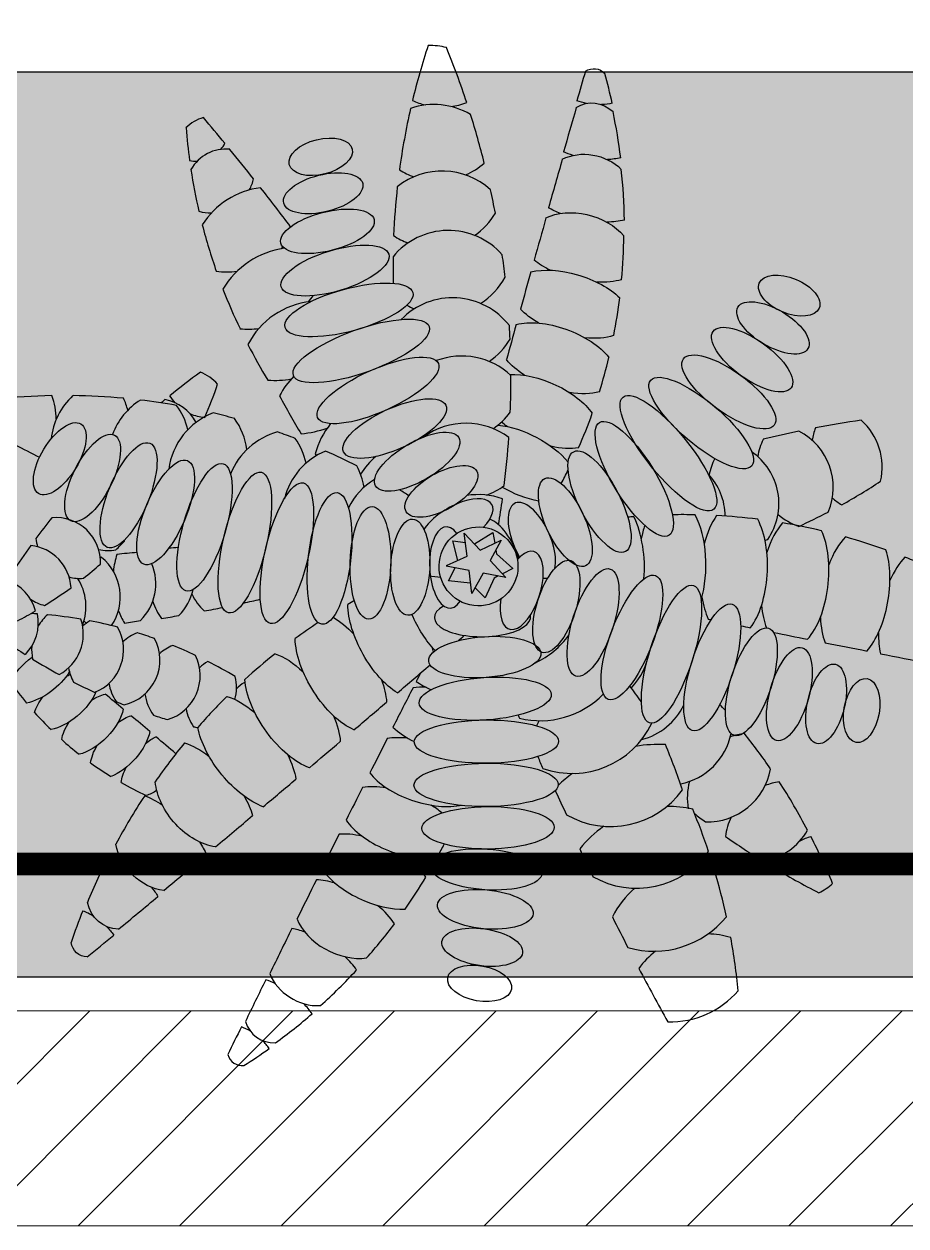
# Model space of a CAD drawing. Header units: millimetres. Extents: x -343543 to 400519, y -115663 to 104219.
# Drawn here: x -243961 to -243571, y 14605 to 15136 of the extents above; entities that cross this region are included whole.
import ezdxf
from ezdxf.xclip import XClip

# ---------------------------------------------------------------- set-up
doc = ezdxf.new("R2010")
doc.units = ezdxf.units.MM
doc.header["$XCLIPFRAME"] = 0
doc.linetypes.add('HIDDEN2', pattern=[0.1875, 0.125, -0.0625])
doc.linetypes.add('XREF MAT BANG TUONG XAY$0$CENTER', pattern=[50.8, 31.75, -6.35, 6.35, -6.35])
doc.layers.get('0').update_dxf_attribs({"color": 231, "lineweight": 0})
for name, color, linetype, lineweight in [('A-CLNG', 157, 'Continuous', 25), ('A-PATT', 252, 'Continuous', 9), ('A-SYMBOLS', 10, 'Continuous', 13), ('fix lighting', 2, 'Continuous', 5), ('XREF MAT BANG TUONG XAY$0$A-GRID', 8, 'XREF MAT BANG TUONG XAY$0$CENTER', 15), ('XREF MAT BANG TUONG XAY$0$A-WALL-INT', 8, 'Continuous', 9)]:
    doc.layers.add(name, color=color, linetype=linetype, lineweight=lineweight)
for name, color, linetype in [('XREF MAT BANG NOI THAT$0$A-PATT', 8, 'Continuous'), ('XREF MAT BANG NOI THAT$0$FF-Plants', 8, 'Continuous'), ('XREF MAT BANG TUONG XAY$0$A-FNSH', 8, 'Continuous'), ('XREF MAT BANG TUONG XAY$0$A-FURN', 8, 'Continuous'), ('XREF MAT BANG TUONG XAY$0$A-PATT', 8, 'Continuous')]:
    doc.layers.add(name, color=color, linetype=linetype)

# ---------------------------------------------------------------- blocks, each defined once
blk = doc.blocks.new('XREF MAT BANG TUONG XAY$0$00.xref_IKIGAI_Truc')
at = {"layer": 'XREF MAT BANG TUONG XAY$0$A-GRID', "color": 8, "ltscale": 20}
blk.add_lwpolyline([(-2907.53, 14700), (42750, 14700)], dxfattribs=at)
blk = doc.blocks.new('XREF MAT BANG TUONG XAY$0$xref_IKIGAI_Cot')
at = {"layer": 'XREF MAT BANG TUONG XAY$0$A-GRID', "color": 8, "ltscale": 20}
blk.add_lwpolyline([(-2907.53, 14700), (42750, 14700)], dxfattribs=at)
blk = doc.blocks.new('*U244')
at = {"layer": 'XREF MAT BANG TUONG XAY$0$A-PATT'}
h = blk.add_hatch(dxfattribs=at)
h.set_pattern_fill('ANSI31', color=8, scale=10)
h.set_pattern_definition([(45, (42836.782, -11178.564), (-22.45064, 22.45064), [])])
h.paths.add_polyline_path([(-38.7, 47.5), (7351.29, 47.5), (7351.29, -47.5), (-38.7, -47.5)])
at = {"layer": 'XREF MAT BANG TUONG XAY$0$A-WALL-INT', "color": 8}
blk.add_lwpolyline([(-38.7, 47.5), (7351.29, 47.5), (7351.29, -47.5), (-38.7, -47.5)], close=True, dxfattribs=at)
blk = doc.blocks.new('XREF MAT BANG NOI THAT$0$YLD.Studio-03-28')
at = {"layer": 'XREF MAT BANG NOI THAT$0$FF-Plants', "color": 8}
for p, q in [((-9.06, 2.82), (-8.03, 12.37)), ((-8.03, 12.37), (-2.3, 9.48)), ((-3.47, 3.35), (-1.55, 13.44)), ((-1.36, 13.34), (2.83, 4.15)), ((0.92, 8.33), (9.61, 10.47)), ((2.83, 4.15), (13.02, 5.44)), ((13.02, 5.44), (5.54, -1.6)), ((9.61, 10.47), (8.81, 4.91)), ((-15.62, -3.78), (-11.18, 0.69)), ((-13.66, 2.06), (-3.47, 3.35)), ((-4.66, -2.89), (-13.66, 2.06)), ((-9.27, 2.61), (-9.06, 2.82)), ((8.25, 0.95), (13.32, -7.22)), ((-6.85, -7.71), (-15.62, -3.78)), ((-6.58, -12.98), (-4.66, -2.89)), ((5.54, -1.6), (9.92, -10.89)), ((-5.92, -9.53), (-6.85, -7.71)), ((0.91, -5.95), (-6.58, -12.98)), ((3.84, -8.87), (-2.6, -15.99)), ((9.92, -10.89), (0.91, -5.95)), ((5.65, -8.55), (3.84, -8.87)), ((13.32, -7.22), (8.57, -8.04)), ((-2.6, -15.99), (-4.94, -11.44))]:
    blk.add_line(p, q, dxfattribs=at)
for centre, major_axis, ratio, start_param, end_param in [((526.07, -46.66), (-534.41, 43.59), 1, -0.428061, -0.382463), ((168.91, 65.58), (175.84, 175.84), 1, 1.749512, 1.787497), ((-26.44, 214.07), (18.86, 5.87), 1, 4.670835, 5.646892), ((-210.33, 182.27), (274.76, 72.47), 1, -0.238473, -0.152339), ((35.51, 81.27), (131.95, 77.19), 1, 1.656346, 1.73385), ((136.04, 286.66), (163.45, 80.39), 1, 3.162192, 3.211903), ((-194.26, -81.14), (332.46, 87.19), 1, 0.686963, 0.72865), ((-38.49, 176.4), (19.76, 4.77), 1, 1.257993, 1.538395), ((-26.44, 214.07), (19.57, 5.52), 1, 3.665974, 4.623303), ((-219.23, 208.35), (-2.52, 197.04), 1, 4.62716, 4.640944), ((0.15, 186.04), (19.73, 0.93), 1, 2.492605, 2.840702), ((-12.17, 199.02), (19.05, 5.22), 1, 4.498677, 5.919621), ((45.87, 184.29), (-15.39, 9.32), 0.456009, 4.712389, 10.995574), ((35.51, 81.27), (122.26, 91.78), 1, 1.654961, 1.723748), ((168.91, 65.58), (-248.62, 4.92), 1, -0.533723, -0.478886), ((-38.49, 176.4), (14.37, 14.37), 1, 6.20659, 6.525099), ((12.76, 175.19), (13.97, 13.97), 1, 0.893491, 1.083533), ((-194.26, -81.14), (330.16, 95.54), 1, 0.616686, 0.650472), ((-219.23, 208.35), (194.06, 34.27), 1, -0.344998, -0.269905), ((136.04, 286.66), (161.48, 84.28), 1, 3.213448, 3.290852), ((0.15, 186.04), (19.09, 5.09), 1, 4.409152, 6.108959), ((51.18, 157.5), (29.51, 8.88), 1, 0.454219, 1.166567), ((62.91, 216.62), (29.87, 7.57), 1, 4.47824, 4.82433), ((35.51, 81.27), (-148.48, 36.37), 1, -0.491682, -0.425533), ((-31.6, 194.2), (19.44, 5.96), 1, 3.340978, 4.744634), ((37.36, 169.77), (-18.94, 9.66), 0.405439, 4.712389, 10.995574), ((-252.68, -71.77), (187.37, 187.37), 1, 0.403099, 0.459664), ((168.91, 65.58), (175.84, 175.84), 1, 1.886405, 1.928292), ((-43.03, 160.33), (19.47, 5.84), 1, 1.450716, 1.781814), ((-19.36, 195.28), (21.85, 5.76), 1, 4.079193, 5.036001), ((12.76, 175.19), (13.97, 13.97), 1, 2.10285, 2.425749), ((526.07, -46.66), (138.11, 518.1), 0.999988, 1.397662, 1.398225), ((-210.33, 182.27), (225.55, 172.84), 1, -0.746111, -0.667384), ((7404.17, 6422.59), (-6352.26, 7493.3), 1, 1.55729, 1.558831), ((-250.78, -73.07), (261.79, 41), 1, 0.939147, 1.025978), ((35.51, 81.27), (126.64, 85.63), 1, 1.922607, 1.993558), ((-219.23, 208.35), (83.86, 178.33), 1, -1.386044, -1.32182), ((-43.03, 160.33), (14.37, 14.37), 1, 6.051325, 6.246402), ((-9.04, 158.46), (15.97, 15.97), 1, 1.62073, 1.685999), ((136.04, 286.66), (-147, 107.56), 1, 1.299788, 1.35347), ((-38.49, 176.4), (19.63, 5.27), 1, 3.264132, 4.962173), ((-15.18, 180.12), (21.78, 6), 1, 3.848498, 5.329427), ((-152.83, 119.29), (-39.14, 157.18), 0.999998, -1.523468, -1.519833), ((29.73, 153.87), (-23, 9.44), 0.362784, 4.712389, 10.995574), ((25.1, 162.9), (13.97, 13.97), 1, 2.141547, 2.531114), ((-249.22, -74.28), (240.39, 111.48), 1, 0.552036, 0.646324), ((-4398.2, 3808.72), (-4372.42, 3605.73), 1, 3.130858, 3.132682), ((-49.93, 142.53), (20.08, 3.19), 1, 1.584425, 2.014209), ((-7.94, 123.66), (35.75, 10.14), 1, 0.979264, 1.182981), ((136.04, 286.66), (128.8, 128.8), 1, 3.129157, 3.158314), ((45.83, 132.09), (29.23, 9.76), 1, 0.24432, 0.891093), ((7406.07, 6421.3), (7719.22, 6075.73), 1, 3.166088, 3.168398), ((35.51, 81.27), (152.83, 3.55), 1, 2.59867, 2.680081), ((168.91, 65.58), (-235.52, 79.79), 1, -0.059773, -0.044377), ((-43.03, 160.33), (19.7, 5.03), 1, 3.119432, 4.947597), ((-49.93, 142.53), (19.63, 5.28), 1, 0.11264, 0.485987), ((-7.94, 123.66), (26.28, 26.28), 1, 1.152024, 1.315215), ((596.91, 254.59), (622.34, 106.69), 1, 3.129017, 3.14043), ((-157.18, 139.15), (114.54, 114.54), 1, 5.565279, 5.620627), ((12.76, 175.19), (-13.97, 13.97), 1, 2.186059, 2.216859), ((59.69, 184.07), (-21.79, 21.79), 1, 2.605271, 2.789078), ((-4398.2, 3808.72), (3709.3, 4284.92), 1, -1.56033, -1.558406), ((-219.23, 208.35), (102.72, 168.17), 1, -1.36396, -1.323145), ((22.16, 137.48), (-22.9, 9.68), 0.362784, 4.712389, 10.995574), ((-55.34, 126.48), (19.56, 5.55), 1, 1.427415, 1.933279), ((-9.38, 164.4), (21.7, 6.3), 1, 3.632054, 4.833195), ((-210.33, 182.27), (284.07, 6.79), 1, -0.199224, -0.142547), ((7407.63, 6420.08), (8439.57, 5027.37), 1, 3.298149, 3.300663), ((-247.88, -75.62), (-253.08, 78.52), 1, 4.325258, 4.406669), ((-4398.2, 3808.72), (-4350.72, 3631.89), 1, 3.131468, 3.133513), ((168.91, 65.58), (247.86, 20.07), 1, 2.745054, 2.77094), ((-55.34, 126.48), (18.96, 7.33), 1, 0.02821, 0.371208), ((-7.93, 115.69), (27.09, 10.34), 1, 1.529921, 1.821852), ((599.04, 237.65), (446.48, 446.48), 1, 2.51248, 2.524814), ((-193.37, -80.66), (272.7, 209.21), 0.999999, 0.034329, 0.040727), ((-49.93, 142.53), (19.47, 5.84), 1, 3.143861, 4.874981), ((-219.23, 208.35), (-196.25, 17.86), 1, 2.791531, 2.84736), ((15.6, 120.29), (-28.08, 8.27), 0.32034, 4.712389, 10.995574), ((-155.05, 122.21), (-53.34, 152.94), 1, 4.436484, 4.462597), ((37.32, 105.52), (29.5, 8.92), 1, 0.070833, 1.148318), ((52.57, 141.4), (18.84, 5.94), 1, -1.380608, -0.489438), ((83.87, 118.76), (13.97, 13.97), 1, 1.326609, 1.520011), ((-193.37, -80.66), (302.02, 164.06), 1, 0.133382, 0.183242), ((-61.07, 108.37), (19.97, 3.81), 1, 1.553919, 1.98021), ((-7.25, 147.46), (22.08, 4.8), 1, 3.700579, 4.290899), ((51.18, 157.5), (29.65, 8.4), 1, 4.685359, 5.071661), ((212.26, -123.41), (123.87, 220.24), 1, 0.592112, 0.649927), ((179.63, 116.05), (17.05, 4.43), 1, 0.017414, 0.528736), ((168.91, 65.58), (-241.25, 60.29), 1, 0.002879, 0.010825), ((-247.88, -75.62), (-252.5, 80.36), 1, 4.227807, 4.298758), ((-61.07, 108.37), (14.37, 14.37), 1, 6.040312, 6.266533), ((-4.62, 105.25), (21.36, 7.37), 1, 1.660238, 2.075107), ((83.87, 118.76), (19.39, 3.79), 1, 2.53236, 2.87845), ((174.08, 117.62), (13.83, 13.83), 1, 2.090464, 2.377913), ((212.26, -123.41), (216.66, 130.03), 1, 1.183698, 1.258), ((165.08, 110.91), (16.86, 5.1), 1, -0.398908, 0.769616), ((192.02, 124.28), (10.36, 10.36), 1, 2.177455, 2.408366), ((-219.23, 208.35), (-195.85, 21.8), 1, 2.710852, 2.781096), ((599.04, 237.65), (-118.6, 620.18), 1, 1.568655, 1.58163), ((136.93, 287.13), (180.4, 25.21), 1, 4.162602, 4.248736), ((65.77, 129.34), (19.56, 2.78), 1, -0.991297, -0.516216), ((212.26, -123.41), (243.25, 68.4), 1, 1.548958, 1.633521), ((130.29, 91.05), (34.26, 9.83), 1, -0.154889, 0.732814), ((-442.18, 870.59), (-725.84, 665.89), 1, 3.003743, 3.018754), ((7408.97, 6418.74), (7972.1, 5739.9), 1, 3.214224, 3.216408), ((8.86, 102.44), (-31.05, 7.29), 0.300118, 4.712389, 10.995574), ((-210.33, 182.27), (200.93, 200.93), 1, 5.229534, 5.264231), ((212.26, -123.41), (-178.67, 178.67), 1, -0.414961, -0.339827), ((101.85, 79.89), (36.02, 10.01), 1, -0.133882, 0.768981), ((161.54, 110.34), (32.81, 4.67), 1, 2.856985, 3.134232), ((192.02, 124.28), (10.36, 10.36), 1, 3.225486, 3.448654), ((-214.12, 102.47), (-7.06, 4.74), 0.874189, -0.631907, 0.605204), ((-4076.43, -7844.51), (-8058.88, 3635.95), 1, 4.682984, 4.684525), ((-55.34, 126.48), (19.81, 4.54), 1, 4.229445, 4.734078), ((27.94, 80.03), (29.81, 7.8), 1, 0.004255, 0.944321), ((45.83, 132.09), (29.57, 8.66), 1, 4.562886, 5.044669), ((-442.18, 870.59), (801.61, 572.42), 1, -1.520806, -1.503839), ((-20.7, 230.29), (-231.06, 59.01), 1, 0.81374, 0.870305), ((-199.1, 89.05), (-3.96, 13.04), 0.959793, -0.027203, 1.298202), ((-214.12, 102.47), (8.43, 12.11), 0.490947, -1.435337, -1.122828), ((-4074.9, -7845.89), (4068.89, 7849.19), 1, 0.022593, 0.024903), ((-69.85, 91.43), (14.37, 14.37), 1, 6.083489, 6.308121), ((-219.23, 208.35), (-162.14, 111.99), 0.999993, 3.177662, 3.179972), ((-247.88, -75.62), (-247.49, 94.68), 1, 4.177625, 4.243774), ((599.04, 237.65), (-135.55, 616.7), 1, 1.569186, 1.581315), ((212.26, -123.41), (237.46, 86.4), 1, 1.698623, 1.769893), ((80.27, 69.71), (33.9, 9.65), 1, -0.177157, 0.821616), ((138.4, 100.91), (24.92, 24.92), 1, 2.251134, 2.489202), ((4.15, 83.88), (-31.05, 7.29), 0.300118, 4.712389, 10.995574), ((174.08, 117.62), (13.83, 13.83), 1, 3.425162, 3.695399), ((-214.12, 102.47), (8.43, 12.11), 0.490947, 4.036545, 4.390012), ((-179.16, 73.54), (9.02, 17.45), 0.800189, 0.718999, 2.201301), ((-199.1, 89.05), (13.17, 18.92), 0.490947, -1.242361, -1.031338), ((-4073.5, -7847), (4073.7, 7846.7), 1, 0.020515, 0.023029), ((7408.97, 6418.74), (7565.69, 6265.88), 1, 3.149351, 3.151275), ((125.75, 89.41), (31.99, 31.99), 1, 2.292971, 2.522054), ((-442.18, 870.59), (910.7, 375.34), 1, -1.318792, -1.296699), ((-19.16, 228.9), (226.43, 74.85), 1, 3.449787, 3.536618), ((20.76, 55.09), (29.64, 8.42), 1, 0.111098, 1.050224), ((-210.33, 182.27), (135.08, 249.99), 1, -1.44289, -1.413733), ((189.63, -137.44), (232.66, 98.59), 1, 1.646774, 1.723184), ((57.64, 55.67), (33.49, 10.99), 1, 0.477208, 0.781672), ((111.64, 56.42), (-7.72, 28.24), 0.32034, 1.570796326843089, 7.853981634022675), ((129.01, 62.6), (-7.23, 23.79), 0.362784, 1.570796326542845, 7.853981633722432), ((146.35, 65.94), (-5.23, 20.61), 0.405439, 1.570796326753082, 7.853981633932668), ((161.54, 110.34), (-23.43, 23.43), 1, 1.594904, 1.627151), ((163.18, 67.82), (-4.34, 17.46), 0.456009, 1.570796327003859, 7.853981634183445), ((-179.16, 73.54), (14.17, 23.12), 0.490947, -1.176481, -0.937354), ((-247.88, -75.62), (-225.55, 139.07), 1, 4.276146, 4.322723), ((37.32, 105.52), (29.7, 8.22), 1, 4.657908, 5.047475), ((93.51, 50.97), (-10.8, 30.01), 0.300118, 1.570796326502317, 7.853981633681903), ((179.29, 68.9), (-3.44, 13.91), 0.543524, 1.570796326758771, 7.853981633938357), ((-199.1, 89.05), (13.17, 18.92), 0.490947, 4.082683, 4.366363), ((-157.53, 58.59), (10.38, 20.74), 0.671515, 0.638476, 2.368728), ((-4072.05, -7847.89), (4291.59, 7729.68), 1, 0.045968, 0.048152), ((1.84, 65.02), (-29.08, 3.35), 0.32034, 4.712389, 10.995574), ((114.45, 84.22), (55.34, 17.26), 1, 2.954557, 3.158273), ((138.4, 100.91), (24.92, 24.92), 1, 3.208423, 3.306613), ((-17.77, 227.8), (219.55, 93.13), 1, 3.468642, 3.56293), ((-157.53, 58.59), (12.81, 23.9), 0.490947, -1.152148, -0.795463), ((7408.97, 6418.74), (-7814.55, 5952.61), 1, 1.353149, 1.354972), ((214.95, -118.36), (178.67, 178.67), 1, 1.507122, 1.510757), ((39.13, 37.21), (32.6, 13.39), 1, 0.497671, 0.926523), ((76.05, 43.59), (-11.97, 26.71), 0.32034, 1.570796326202381, 7.853981633381967), ((-136.57, 45.73), (11.39, 24.61), 0.490947, 0.678699, 2.38936), ((-4072.05, -7847.89), (-8006.89, 3749.05), 1, 4.686888, 4.688812), ((-210.33, 182.27), (200.93, 200.93), 1, 5.025432, 5.079115), ((-136.57, 45.73), (11.39, 24.61), 0.490947, -1.152148, -0.707001), ((59.21, 36.19), (-10.29, 22.63), 0.362784, 1.570796326205139, 7.853981633384725), ((-179.16, 73.54), (14.17, 23.12), 0.490947, 3.989504, 4.318421), ((-114.89, 34.11), (9.94, 25.23), 0.490947, 0.603982, 2.420377), ((-4072.05, -7847.89), (4131.37, 7816.49), 1, 0.020191, 0.022015), ((7408.97, 6418.74), (7593.47, 6232.18), 1, 3.159148, 3.16108), ((-0.12, 46.92), (-24.85, 0.77), 0.362784, 4.712389, 10.995574), ((-247.88, -75.62), (-132.14, 229.68), 1, 4.701668, 4.714353), ((10.37, 29.18), (29.95, 7.23), 1, 0.306291, 0.866837), ((-16.31, 226.91), (208.22, 116.26), 1, 3.476887, 3.558298), ((-114.89, 34.11), (9.94, 25.23), 0.490947, -1.152148, -0.692206), ((27.94, 80.03), (29.51, 8.85), 1, 4.597926, 4.920824), ((20.36, 21.41), (35.04, 3.76), 1, 0.611668, 0.904591), ((-157.53, 58.59), (12.81, 23.9), 0.490947, 3.847362, 4.32554), ((-92.58, 23.77), (8.46, 25.76), 0.490947, 0.614903, 2.459294), ((-4072.05, -7847.89), (-7987.25, 3790.71), 1, 4.686738, 4.688669), ((44.58, 26.29), (-10.69, 18.38), 0.405439, 4.712389, 10.995574), ((-92.58, 23.77), (8.46, 25.76), 0.490947, -1.152148, -0.763559), ((-2.03, 29.34), (-21.23, 1.07), 0.405439, 4.712389, 10.995574), ((-69.7, 14.75), (6.95, 26.21), 0.490947, 0.701694, 1.194978), ((-4072.05, -7847.89), (4134.36, 7814.91), 1, 0.014988, 0.0172), ((7408.97, 6418.74), (7542.37, 6293.93), 1, 3.153558, 3.155493), ((31.44, 15.55), (-8.97, 15.6), 0.456009, 4.712389, 10.995574), ((-210.33, 182.27), (117.51, 258.72), 1, 4.57275, 4.590231), ((85.3, 10.6), (30.46, 8.83), 1, -1.194927, 0.516377), ((131.9, -270.46), (303.95, 46.02), 1, 1.410038, 1.448165), ((115.03, 12.41), (30.45, 8.87), 1, -1.13023, 0.600891), ((170.71, 18.85), (30.84, 7.37), 1, 2.308965, 2.535186), ((131.9, -270.46), (272.76, 141.78), 1, 0.980189, 1.050433), ((141.32, 15.18), (30.56, 8.47), 1, -1.009427, 0.406762), ((200.45, 17.42), (29.63, 11.31), 1, 2.222132, 2.446764), ((131.9, -270.46), (305.03, 38.2), 1, 1.220489, 1.310482), ((-16.31, 226.91), (-238.48, 0.16), 1, 0.960407, 1.031357), ((-136.57, 45.73), (11.39, 24.61), 0.490947, 3.753714, 4.32554), ((-98.24, -4.21), (-0.17, 31.89), 0.300118, 1.570796327715664, 7.85398163489525), ((-79.1, -4.35), (-0.17, 31.89), 0.300118, 1.570796327681729, 7.853981634861315), ((-46.34, 7.07), (5.41, 26.57), 0.490947, 0.844988, 1.162328), ((-69.7, 14.75), (6.95, 26.21), 0.490947, -1.152148, -0.911655), ((-4072.05, -7847.89), (4020.43, 7874.12), 0.999995, -0.000358, 0.000114), ((141.32, 15.18), (22.42, 22.42), 1, 1.840951, 1.956005), ((170.71, 18.85), (30.57, 8.42), 1, -0.803958, 0.062594), ((233.01, 15.25), (22.42, 22.42), 1, 1.930346, 2.11832), ((131.9, -270.46), (304.53, 42.02), 1, 1.114106, 1.196533), ((-117.19, -5.07), (-0.24, 29.27), 0.32034, 1.570796327763428, 7.853981634943015), ((-60.17, -3.81), (-1.93, 29.21), 0.32034, 1.570796327460503, 7.853981634640089), ((-41.75, -3.63), (-1.75, 24.8), 0.362784, 1.570796327655833, 7.853981634835419), ((-2.21, 12.53), (17.97, 0.96), 0.456009, -0.597189, 3.712648), ((16.7, 8.87), (-8.97, 15.6), 0.456009, 2.146873, 5.563258), ((29.85, 4.77), (30.46, 8.82), 1, -0.925589, 0.347124), ((20.36, 21.41), (-24.92, 24.92), 1, 3.981782, 4.006026), ((196.77, 21.01), (29.26, 12.23), 1, -0.642229, -0.384041), ((-169.96, -2.47), (2.51, 17.82), 0.456009, 1.570796329214219, 7.853981636393805), ((-153.2, -3.84), (1.96, 21.17), 0.405439, 1.570796328573082, 7.853981635752668), ((-135.56, -4.21), (1.64, 24.81), 0.362784, 1.570796328117058, 7.853981635296644), ((-16.31, 226.91), (-229.22, 65.8), 1, 1.354724, 1.380164), ((-114.89, 34.11), (9.94, 25.23), 0.490947, 4.089229, 4.32554), ((-24.15, -2.6), (-0.19, 21.26), 0.405439, -0.638013, 3.222605), ((-1.68, -0.85), (16.8, 4.68), 1, 0.976365, 7.25955), ((526.07, -46.66), (-533.78, 50.69), 1, -0.031866, -0.022297), ((16.7, 8.87), (-8.97, 15.6), 0.456009, 0.467456, 0.526537), ((59.57, 6.58), (30.5, 8.67), 1, -1.032415, 0.085581), ((-185.93, -1.32), (2.52, 14.11), 0.543524, 1.570796329850885, 7.853981637030471), ((233.01, 15.25), (30.06, 10.11), 1, 2.93965, 3.167819), ((81.71, 372.75), (371.35, 112.19), 1, -1.545573, -1.47882), ((7408.97, 6418.74), (7448.64, 6404.58), 0.999996, 3.142396, 3.142759), ((-1.68, -0.85), (30.78, 7.61), 1, -0.583658, -0.076766), ((170.71, 18.85), (31.33, 4.91), 1, 3.588127, 4.014418), ((200.45, 17.42), (29.86, 10.67), 1, 3.204448, 3.514965), ((81.71, 372.75), (375.62, 96.94), 1, 4.706787, 4.764263), ((59.57, 6.58), (31.6, 2.68), 1, 3.411523, 3.691925), ((141.32, 15.18), (30.42, 8.96), 1, 3.418614, 3.924478), ((-16.31, 226.91), (43.89, 234.41), 0.999817, 3.101661, 3.102023), ((-12.27, -19.93), (-17.13, 5.51), 0.456009, -1.202658, 3.956111), ((2.69, -9.62), (16.43, 7.35), 0.456009, 4.469975, 5.881978), ((81.71, 372.75), (125.7, 366.99), 1, 3.303209, 3.333224), ((85.3, 10.6), (29.74, 11), 1, 3.388901, 3.719999), ((115.03, 12.41), (30.13, 9.89), 1, 3.425709, 3.855493), ((81.71, 372.75), (387.2, 23.64), 1, -1.44344, -1.416014), ((9.82, -24.4), (16.43, 7.35), 0.456009, 3.676106, 8.112547), ((81.71, 372.75), (303.3, 241.85), 1, 3.916053, 3.97089), ((81.71, 372.75), (385.57, 42.67), 1, 4.562726, 4.604613), ((-2252.85, -8538.39), (-8545.74, 2266.3), 1, 4.701636, 4.70346), ((81.71, 372.75), (274.3, 274.3), 1, 3.970904, 3.9863), ((81.71, 372.75), (381.59, 69.8), 1, 4.646106, 4.671992), ((-30.7, -28.05), (37.63, 10.85), 1, 2.625319, 3.656142), ((347.71, -1031.03), (-421.87, 1009.88), 1, -0.006631, -0.005322), ((-2252.85, -8538.39), (-8551.83, 2243.17), 1, 4.696208, 4.698132), ((-87.23, -62.66), (27.69, 27.69), 1, 0.325822, 0.38925), ((-8.86, -9.28), (37.91, 9.83), 1, 3.330519, 3.823619), ((-19.42, -35.27), (-20.27, 6.41), 0.405439, 4.712389, 10.995574), ((17.85, -39.21), (19.27, 8.99), 0.405439, 1.57079632768765, 7.853981634867236), ((-2252.85, -8538.39), (-8621.33, 1959.18), 1, 4.660334, 4.662519), ((-54.01, -42.19), (37.73, 10.48), 1, 2.536003, 3.99264), ((349.46, -1031.24), (-463.71, 991.37), 1, -0.028589, -0.02333), ((9.82, -24.4), (16.43, 7.35), 0.456009, 2.859453, 3.117262), ((-2251.17, -8538.7), (-8572.61, 2162.43), 1, 4.681123, 4.683637), ((359.2, -1027.87), (-505.61, 970.67), 1, -0.046419, -0.035711), ((-144.74, -80.92), (62.14, 16.95), 1, 0.376175, 0.503716), ((-77.49, -59.29), (37.64, 10.78), 1, 2.340663, 3.806949), ((-26.5, -51.49), (-23.66, 7.62), 0.362784, 4.712389, 10.995574), ((26.92, -54.35), (22.08, 11.43), 0.362784, 1.570796327497962, 7.853981634677549), ((146.28, 173.41), (125.19, 202.98), 1, 3.20818, 3.236102), ((-2249.4, -8538.82), (2847.8, 8369.93), 1, 0.047108, 0.049418), ((331.95, -1039.41), (-475.18, 985.92), 1, -0.016941, -0.004606), ((-158.04, -84.69), (48.67, 12.59), 1, 0.346459, 0.63839), ((146.28, 173.41), (218.45, 95.67), 1, 3.887248, 3.956035), ((-2247.33, -8538.82), (-8509.72, 2398), 1, 4.704566, 4.706107), ((-104.73, -70.83), (37.6, 10.95), 1, 2.336167, 3.802453), ((37, -69.71), (24.92, 15.36), 0.32034, 1.570796327774609, 7.853981634954195), ((-33.09, -68.65), (-27.34, 10.47), 0.32034, 4.712389, 10.995574), ((146.28, 173.41), (-237.73, 18.93), 1, 1.348729, 1.414878), ((151.8, 172.98), (230.46, 61.33), 1, 4.668631, 4.725197), ((331.95, -1039.41), (-534.86, 954.86), 1, -0.047903, -0.034034), ((-173.89, -95.15), (38.14, 8.87), 1, 0.469374, 0.884243), ((48.34, -84.81), (24.81, 20.04), 0.300118, 1.57079632810651, 7.853981635286097), ((146.28, 173.41), (237.52, 21.41), 1, 4.428413, 4.499364), ((149.73, 172.98), (223.14, 84.15), 1, 4.474071, 4.560902), ((-130.17, -78.33), (39.97, 11.33), 1, 2.586623, 3.750756), ((-220.45, 158.67), (243.63, 139.54), 1, -1.489547, -1.458183), ((-35.41, -47.99), (27.47, 7.73), 1, 3.664996, 4.302342), ((-243.8, -91.45), (264.26, 19.49), 1, 0.009088, 0.019373), ((146.28, 173.41), (194.5, 137.99), 1, 4.006003, 4.087414), ((147.96, 173.1), (221.93, 87.29), 1, 4.351733, 4.446021), ((331.95, -1039.41), (-902.87, 618.6), 1, -0.48404, -0.459531), ((-200.9, -101.55), (36.26, 6.41), 1, 0.480209, 0.769788), ((-144.74, -80.92), (63.14, 12.72), 1, -0.23803, -0.034314), ((-50.58, -65.86), (27.48, 7.71), 1, 3.119645, 3.993323), ((-40.5, -86.16), (-30.37, 9.73), 0.300118, 4.712389, 10.995574), ((0.63, -59.31), (30.07, 1.97), 0.490947, 4.416405, 5.391529), ((-0.76, -86.6), (30.13, 0.22), 0.490947, 0.96074, 1.183947), ((61.65, -99.31), (18.92, 22.34), 0.32034, 1.570796328619921, 7.853981635799506), ((-163.3, -85.72), (38.08, 10.86), 1, 2.834025, 3.721727), ((-158.04, -84.69), (49.34, 9.64), 1, -0.410561, -0.181478), ((-189.38, 175.29), (267.12, 86.45), 1, -1.561478, -1.485068), ((-69.77, -84.57), (27.63, 7.13), 1, 3.083987, 4.256555), ((-243.8, -91.45), (263.77, 25.24), 1, -0.115009, -0.077099), ((75.39, -111.51), (14.64, 20.1), 0.362784, 1.570796329213647, 7.853981636393232), ((-216.63, 163.75), (274.39, 59.47), 1, -1.461924, -1.390655), ((-103.93, -121.7), (26.46, 10.7), 1, 0.929655, 1.355947), ((-46.34, -104.18), (-27.9, 8.85), 0.32034, 4.712389, 10.995574), ((-173.89, -95.15), (37.89, 9.89), 1, -0.514776, -0.276708), ((164.81, -310.51), (246.87, 246.87), 1, 1.695842, 1.713107), ((-3.74, -113.76), (-30.09, 1.53), 0.490947, -1.152148, -0.763559), ((-0.76, -86.6), (30.13, 0.22), 0.490947, 4.156103, 5.522008), ((-3.74, -113.76), (-30.09, 1.53), 0.490947, 3.785606, 4.32554), ((-200.9, -101.55), (36.6, 4.02), 1, -0.407081, -0.129834), ((-216.63, 163.75), (273.46, 63.61), 1, 4.699825, 4.77496), ((-86.05, -101.92), (27.29, 8.36), 1, 2.817212, 4.233401), ((9598.21, -2076.1), (2025.09, 9612.52), 0.999996, 1.576143, 1.576274), ((-243.8, -91.45), (253.99, 75.53), 1, -0.413209, -0.344422), ((20.15, -82.2), (26.71, 7.46), 1, 4.4537, 5.200923), ((33.25, -129.97), (27.7, 1.31), 1, 1.048117, 1.324965), ((89.67, -121.79), (12.46, 17.23), 0.405439, 1.570796329326606, 7.853981636506192), ((164.81, -310.51), (347.81, 30.31), 1, 2.442768, 2.500244), ((-125.03, -138.22), (28.31, 3.58), 1, 0.992036, 1.302554), ((-52.66, -121.47), (-23.66, 7.62), 0.362784, 4.712389, 10.995574), ((-247.58, 98.25), (-195.64, 195.64), 1, 3.074822, 3.088233), ((-216.63, 163.75), (248.92, 129.86), 1, 4.329382, 4.413944), ((-103.93, -121.7), (27.93, 5.85), 1, -0.092452, 0.13377), ((9598.21, -2076.1), (1960.63, 9625.89), 0.999995, 1.570929, 1.571374), ((103.71, -131.02), (9.17, 15.48), 0.456009, 1.570796330207066, 7.853981637386653), ((-247.58, 98.25), (258.06, 99.76), 1, -1.338969, -1.268726), ((-3.74, -113.76), (-30.09, 1.53), 0.490947, 0.614903, 2.459294), ((26.1, -105.91), (26.71, 7.46), 1, 3.832451, 5.407049), ((-103.93, -121.7), (27.45, 7.81), 1, 3.041096, 3.907647), ((-8.3, -140.7), (-29.95, 3.28), 0.490947, -1.152148, -0.762871), ((42.16, -151.58), (26.58, 7.9), 1, 0.822433, 1.110363), ((-414.46, -240.64), (-94.86, 473.15), 1, -1.563798, -1.53036), ((117.96, -138.21), (5.53, 13.22), 0.543524, 1.570796330777153, 7.853981637956739), ((164.81, -310.51), (335.81, 95.52), 1, 2.324239, 2.390992), ((-148.49, -155.88), (20.18, 20.18), 1, 0.049122, 0.277291), ((-125.03, -138.22), (27.47, 7.75), 1, -0.117756, 0.106875), ((-58.11, -138.26), (-20.48, 5.72), 0.405439, 4.712389, 10.995574), ((9598.21, -2076.1), (-9657.65, 1797.41), 1, -0.015287, -0.01372), ((-8.3, -140.7), (-29.95, 3.28), 0.490947, 3.728869, 4.32554), ((249.16, -37.37), (-180.84, 180.84), 1, 1.145565, 1.150477), ((-247.58, 98.25), (268.25, 67.73), 1, -1.331889, -1.241895), ((-243.8, -91.45), (235.19, 122.06), 1, -0.711068, -0.64492), ((42.16, -151.58), (26.99, 6.37), 1, 2.186811, 2.573114), ((-148.49, -155.88), (20.18, 20.18), 1, 5.783878, 5.971852), ((249.16, -37.37), (251.39, 46.98), 1, 3.38012, 3.436797), ((33.25, -129.97), (26.64, 7.72), 1, 4.024889, 5.533726), ((-247.58, 98.25), (262.76, 86.63), 1, -1.496933, -1.414506), ((-62.44, -154.51), (-17.52, 4.12), 0.456009, 4.712389, 10.995574), ((-8.3, -140.7), (-29.95, 3.28), 0.490947, 0.603982, 2.465473), ((49.31, -175.65), (19.61, 19.61), 1, 0.409717, 0.613792), ((-120.41, -138.5), (27.48, 7.72), 1, 3.333395, 3.591583), ((-14.41, -167.33), (-29.71, 5.01), 0.490947, -1.152148, -0.707001), ((-414.46, -240.64), (472.42, 98.43), 1, -0.058503, -0.016159), ((9598.21, -2076.1), (2618.51, 9468.06), 1, 1.643686, 1.64561), ((-14.41, -167.33), (-29.71, 5.01), 0.490947, 3.753714, 4.32554), ((49.31, -175.65), (19.61, 19.61), 1, 1.633109, 1.816916), ((-65.4, -170.23), (-14.12, 2.44), 0.543524, 4.712389, 10.995574), ((-243.8, -91.45), (223.08, 143.01), 1, -0.91466, -0.843709), ((249.16, -37.37), (-201.19, 157.88), 1, 1.171755, 1.250482), ((-14.41, -167.33), (-29.71, 5.01), 0.490947, 0.678699, 2.38936), ((42.16, -151.58), (26.72, 7.43), 1, 4.215397, 5.285768), ((9598.21, -2076.1), (-9680.08, 1672.37), 1, -0.02331, -0.021125), ((-22.06, -193.56), (-29.37, 6.73), 0.490947, -1.152148, -0.795463), ((-22.06, -193.56), (-29.37, 6.73), 0.490947, 3.847362, 4.32554), ((-243.8, -91.45), (172.72, 200.95), 1, -1.320605, -1.239195)]:
    blk.add_ellipse(centre, major_axis=major_axis, ratio=ratio, start_param=start_param, end_param=end_param, dxfattribs=at)
at = {"layer": 'XREF MAT BANG NOI THAT$0$FF-Plants', "color": 8, "extrusion": (0, 0, -1)}
for centre, major_axis, ratio, start_param, end_param in [((-49.67, 192.68), (-10.73, 13.68), 0.490947, 0.772729, 1.678136), ((-49.67, 192.68), (-10.73, 13.68), 0.490947, 4.035032, 5.522008), ((-60.86, 181.57), (-11.51, 13.03), 0.490947, 0.644013, 1.183947), ((-60.86, 181.57), (-11.51, 13.03), 0.490947, 3.919733, 5.600887), ((-71.38, 169.83), (-12.25, 12.34), 0.490947, 0.587277, 1.183947), ((-60.86, 181.57), (-11.51, 13.03), 0.490947, 1.989445, 2.116551), ((-165.32, 170.56), (-6.97, 6.38), 0.874189, -0.631907, 0.605204), ((-71.38, 169.83), (-12.25, 12.34), 0.490947, 3.745574, 5.607066), ((-146.89, 157.86), (-15.12, 0.86), 0.959793, -0.027203, 1.298202), ((-165.32, 170.56), (10.87, 12.27), 0.490947, 0.894952, 1.248419), ((-81.19, 157.49), (-12.94, 11.6), 0.490947, 0.612122, 1.183947), ((-71.38, 169.83), (-12.25, 12.34), 0.490947, 1.989445, 2.449387), ((-165.32, 170.56), (10.87, 12.27), 0.490947, 1.706256, 2.018765), ((-124.93, 140.4), (16.48, 14.31), 0.800189, 3.860592, 5.342894), ((-146.89, 157.86), (16.98, 19.18), 0.490947, 0.941091, 1.224771), ((-81.19, 157.49), (-12.94, 11.6), 0.490947, 3.820292, 5.530953), ((-90.28, 144.61), (-13.6, 10.83), 0.490947, 0.705769, 1.183947), ((-81.19, 157.49), (-12.94, 11.6), 0.490947, 1.989445, 2.434591), ((-146.89, 157.86), (16.98, 19.18), 0.490947, 1.899231, 2.110255), ((-124.93, 140.4), (21.25, 21.36), 0.490947, 0.847911, 1.176828), ((-90.28, 144.61), (-11.37, 9.58), 0.671515, -1.163527, -0.772865), ((-90.28, 144.61), (-13.6, 10.83), 0.490947, 1.989445, 2.346129), ((-103.12, 120.95), (19.68, 16.64), 0.671515, 3.780069, 5.510321), ((-103.12, 120.95), (22.46, 20.09), 0.490947, 0.705769, 1.183947), ((-124.93, 140.4), (21.25, 21.36), 0.490947, 1.965112, 2.204238), ((-83.74, 101.68), (23.59, 18.75), 0.490947, 3.820292, 5.530953), ((-83.74, 101.68), (23.59, 18.75), 0.490947, 0.612122, 1.183947), ((-103.12, 120.95), (22.46, 20.09), 0.490947, 1.989445, 2.346129), ((-65.52, 81.32), (24.64, 17.35), 0.490947, 3.745574, 5.607066), ((-65.52, 81.32), (24.64, 17.35), 0.490947, 0.587277, 1.183947), ((-83.74, 101.68), (23.59, 18.75), 0.490947, 1.989445, 2.434591), ((-48.51, 59.94), (25.6, 15.88), 0.490947, 3.756496, 5.600887), ((-65.52, 81.32), (24.64, 17.35), 0.490947, 1.989445, 2.449387), ((-48.51, 59.94), (25.6, 15.88), 0.490947, 0.725468, 1.183947), ((-32.77, 37.6), (26.48, 14.37), 0.490947, 3.843286, 5.522008), ((-48.51, 59.94), (25.6, 15.88), 0.490947, 1.989445, 2.378033), ((-18.36, 14.39), (27.28, 12.8), 0.490947, 4.11724, 4.776912), ((-32.77, 37.6), (26.48, 14.37), 0.490947, 1.989445, 2.083734), ((43.77, -19.86), (12.4, 24.11), 0.490947, 0.893439, 2.300645), ((43.77, -19.86), (12.4, 24.11), 0.490947, 4.153605, 4.819728), ((66.8, -28.49), (10.98, 24.79), 0.490947, -1.152148, -1.025041), ((66.8, -28.49), (10.98, 24.79), 0.490947, 0.778141, 2.459294), ((90.29, -35.76), (9.52, 25.39), 0.490947, -1.152148, -0.692206), ((90.29, -35.76), (9.52, 25.39), 0.490947, 0.603982, 2.465473), ((114.17, -41.66), (8.03, 25.9), 0.490947, -1.152148, -0.707001), ((114.17, -41.66), (8.03, 25.9), 0.490947, 0.678699, 2.38936), ((138.34, -46.15), (6.51, 26.33), 0.490947, -1.152148, -0.795463), ((138.34, -46.15), (6.19, 22.36), 0.671515, 0.638476, 2.368728), ((164.42, -49.55), (4.97, 26.66), 0.490947, -1.176481, -0.937354), ((66.8, -28.49), (10.98, 24.79), 0.490947, 3.785606, 4.32554), ((90.29, -35.76), (9.52, 25.39), 0.490947, 3.728869, 4.32554), ((164.42, -49.55), (5, 19), 0.800189, 0.718999, 2.201301), ((189.61, -51.4), (2.9, 22.87), 0.490947, -1.242361, -1.031338), ((114.17, -41.66), (8.03, 25.9), 0.490947, 3.753714, 4.32554), ((189.61, -51.4), (11.68, 7.03), 0.959793, -0.027203, 1.298202), ((209.76, -51.49), (1.85, 14.64), 0.490947, -1.435337, -1.122828), ((209.76, -51.49), (-8.42, 1.21), 0.874189, 2.509686, 3.746797), ((138.34, -46.15), (6.51, 26.33), 0.490947, 3.847362, 4.32554), ((164.42, -49.55), (4.97, 26.66), 0.490947, 3.989504, 4.318421), ((189.61, -51.4), (2.9, 22.87), 0.490947, 4.082683, 4.366363), ((209.76, -51.49), (1.85, 14.64), 0.490947, 4.036545, 4.390012)]:
    blk.add_ellipse(centre, major_axis=major_axis, ratio=ratio, start_param=start_param, end_param=end_param, dxfattribs=at)
blk = doc.blocks.new('XREF MAT BANG NOI THAT')
at = {"layer": 'XREF MAT BANG NOI THAT$0$A-PATT'}
h = blk.add_hatch(dxfattribs=at)
h.set_pattern_fill('CROSS', color=8, scale=5)
h.paths.add_polyline_path([(17730, 15115), (22270.01, 15115), (22270.01, 14715), (17730, 14715)])
at = {"color": 8}
for points in [[(17600, 15565), (22400, 15565), (22400, 15115), (17600, 15115)], [(17730, 15115), (22270.01, 15115), (22270.01, 14715), (17730, 14715)]]:
    blk.add_lwpolyline(points, close=True, dxfattribs=at)
at = {"color": 8, "rotation": 90}
blk.add_blockref('XREF MAT BANG NOI THAT$0$YLD.Studio-03-28', (19092.77, 14898.12), dxfattribs=at)
blk = doc.blocks.new('01.Xref _MB T1')
at = {"layer": 'XREF MAT BANG TUONG XAY$0$A-FNSH', "color": 8, "elevation": 0}
blk.add_lwpolyline([(17729.99734, 15115.0002), (22270.01323, 15115.0002), (22270.01323, 14715.0002), (17729.99734, 14715.0002)], close=True, dxfattribs=at)
blk.add_lwpolyline([(19999.99607, 14715), (15914.99991, 14714.99991), (15914.99991, 14589.99991), (16079.99997, 14589.99991), (16080.00846, 12469.99987), (16204.99154, 12470.00001), (16204.98304, 14284.99953), (16319.99027, 14284.99599), (16319.99965, 14590), (19999.99612, 14590)], dxfattribs=at)
at = {"color": 8}
blk.add_blockref('XREF MAT BANG TUONG XAY$0$00.xref_IKIGAI_Truc', (0.00011, 0), dxfattribs=at)
ref = blk.add_blockref('XREF MAT BANG TUONG XAY$0$xref_IKIGAI_Cot', (-0.00927, -0.00001), dxfattribs=at)
XClip(ref).set_block_clipping_path([(-1610.3425959283, -2225.6693134198), (41829.1295208634, 21555.8819575264)])
at = {"layer": 'XREF MAT BANG TUONG XAY$0$A-FURN', "color": 8}
blk.add_blockref('*U244', (16343.69831, 14652.50058), dxfattribs=at)
at = {"layer": 'A-PATT', "color": 8}
blk.add_blockref('XREF MAT BANG NOI THAT', (0, 0), dxfattribs=at)

msp = doc.modelspace()

# ---------------------------------------------------------------- block references
at = {"layer": 'A-SYMBOLS'}
msp.add_blockref('01.Xref _MB T1', (-262854.02, 0), dxfattribs=at)

# ---------------------------------------------------------------- next in the draw order: hatches: boundary and pattern name
at = {"layer": 'A-PATT'}
h = msp.add_hatch(dxfattribs=at)
h.set_pattern_fill('DOTS', color=256, scale=25)
h.set_pattern_definition([(0, (-262854.025, -1e-05), (19.84375, 39.6875), [0, -39.6875])])
h.paths.add_polyline_path([(-248629.03, 19175), (-246774.03, 19175), (-246774.03, 15115), (-238934.01, 15115), (-238934.01, 19175), (-237079.02, 19175), (-237079.03, 14715), (-248629.02, 14714.99)])
h.paths.add_polyline_path([(-246444.03, 19385), (-239264.01, 19385), (-239264.01, 19085), (-246444.03, 19085)])

# ---------------------------------------------------------------- next in the draw order: linework, layer by layer
at = {"layer": 'A-CLNG', "color": 251}
msp.add_lwpolyline([(-248629.03, 19175), (-246774.03, 19175), (-246774.03, 15115), (-238934.01, 15115), (-238934.01, 19175), (-237079.02, 19175), (-237079.03, 14715), (-248629.02, 14714.99)], close=True, dxfattribs=at)
at = {"layer": 'A-CLNG', "color": 251, "elevation": 0}
msp.add_lwpolyline([(-246774.03, 15115), (-238934.01, 15115), (-238934.01, 19085), (-246774.03, 19085)], close=True, dxfattribs=at)
at = {"layer": 'fix lighting', "linetype": 'HIDDEN2', "const_width": 10}
msp.add_lwpolyline([(-245124.03, 14765), (-240584.01, 14765)], dxfattribs=at)

doc.saveas('drawing.dxf')
